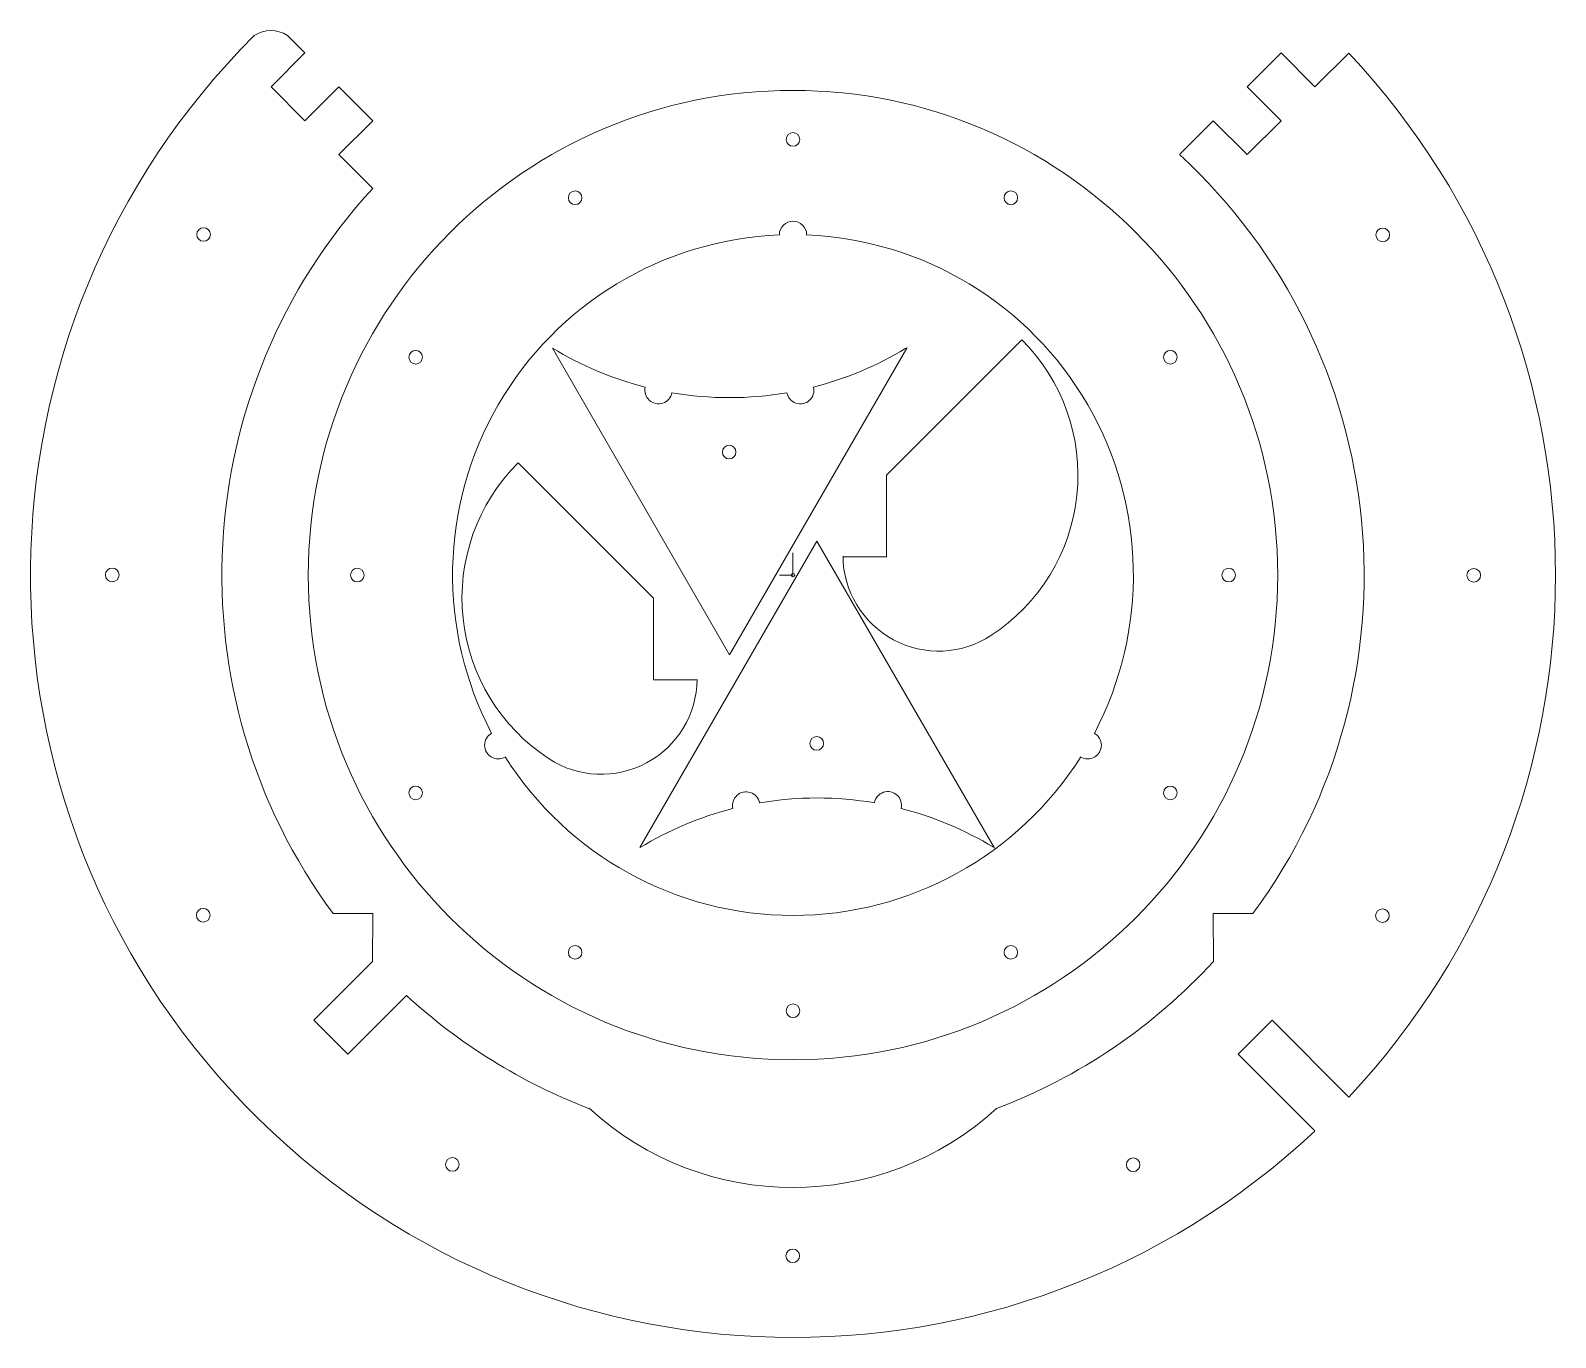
# Model space of a CAD drawing. Header units: inches. Extents: x -7 to 7, y -7 to 5.
import ezdxf

# ---------------------------------------------------------------- set-up
doc = ezdxf.new("R2010")
doc.units = ezdxf.units.IN
doc.header["$MEASUREMENT"] = 0
doc.layers.add('short', color=1, linetype='Continuous', lineweight=5, true_color=0xff0000)

msp = doc.modelspace()

# ---------------------------------------------------------------- linework, layer by layer
at = {"layer": 'short'}
for points in [[(-3.858, 3.55), (-4.17, 3.861), (-3.858, 4.172), (-4.17, 4.483), (-4.481, 4.172), (-4.792, 4.483), (-4.481, 4.794), (-4.642, 4.955)], [(5.102, 4.793), (4.792, 4.483), (4.481, 4.794), (4.17, 4.483), (4.481, 4.172), (4.17, 3.861), (3.858, 4.172), (3.553, 3.867)], [(2.102, 2.161), (0.858, 0.918), (0.858, 0.169), (0.458, 0.169)], [(-2.207, 2.084), (-0.584, -0.731), (1.046, 2.084), (1.049, 2.089)], [(-2.524, 1.031), (-1.281, -0.213), (-1.281, -0.961), (-0.88, -0.961)], [(-1.405, -2.502), (0.219, 0.312), (1.848, -2.502), (1.851, -2.507)], [(0, 0), (0, 0.203)], [(0, 0), (-0.125, 0)], [(-3.86, -3.548), (-3.858, -3.108), (-4.222, -3.108)], [(3.86, -3.548), (3.858, -3.108), (4.222, -3.108)], [(-3.548, -3.86), (-4.087, -4.398), (-4.398, -4.087), (-3.86, -3.548)], [(4.398, -4.087), (4.087, -4.398)], [(4.398, -4.087), (5.102, -4.793)], [(4.087, -4.398), (4.79, -5.104)]]:
    msp.add_lwpolyline(points, dxfattribs=at)
for centre, radius in [((0, 0), 4.45), ((0, 4), 0.0625), ((-2, 3.464), 0.0625), ((2, 3.464), 0.0625), ((-5.411, 3.127), 0.0625), ((5.414, 3.123), 0.0625), ((-3.464, 2), 0.0625), ((3.464, 2), 0.0625), ((-0.586, 1.129), 0.0625), ((-6.25, 0.002), 0.0625), ((-4, 0), 0.0625), ((0, 0), 0.0156), ((4, 0), 0.0625), ((6.25, -0.002), 0.0625), ((0.218, -1.546), 0.0625), ((-3.464, -2), 0.0625), ((3.464, -2), 0.0625), ((-5.414, -3.123), 0.0625), ((5.411, -3.127), 0.0625), ((-2, -3.464), 0.0625), ((2, -3.464), 0.0625), ((0, -4), 0.0625), ((-3.127, -5.411), 0.0625), ((3.123, -5.414), 0.0625), ((-0.002, -6.25), 0.0625)]:
    msp.add_circle(centre, radius, dxfattribs=at)
for centre, radius, start, end in [((0, 0), 7, 134.962, 313.185), ((-4.793, 4.724), 0.276, 56.8694, 123.949), ((0, 0), 7, 316.787, 403.212), ((0, 0), 5.243, 323.638, 407.418), ((0, 0), 5.243, 137.388, 216.362), ((0, 3.125), 0.125, 0, 180), ((0, 0), 3.125, 92.2906, 207.709), ((0, 0), 3.125, 332.291, 447.709), ((0.858, 0.918), 1.758, 303.041, 405.007), ((-0.584, 4.754), 3.125, 598.663, 615.686), ((-0.584, 4.754), 3.125, 284.3, 301.239), ((-1.235, 1.698), 0.125, 167.037, 348.919), ((0.067, 1.697), 0.125, 190.397, 373.619), ((-0.584, 4.754), 3.125, 260.27, 279.717), ((-1.281, -0.213), 1.758, 134.993, 236.959), ((1.338, 0.181), 0.879, 180.497, 303.041), ((-1.76, -0.95), 0.879, 236.959, 359.503), ((-2.706, -1.562), 0.125, 120, 300), ((2.706, -1.562), 0.125, 240, 420), ((0, 0), 3.125, 212.291, 327.709), ((-0.43, -2.115), 0.125, 371.081, 552.963), ((0.221, -5.171), 3.125, 80.2835, 99.7298), ((0.871, -2.113), 0.125, 346.381, 529.603), ((0.221, -5.171), 3.125, 104.314, 121.337), ((0.221, -5.171), 3.125, 58.7605, 75.7002), ((0, 0), 5.243, 290.878, 317.405), ((0, 0), 5.243, 227.408, 249.071), ((-0.001, -2.852), 2.771, 227.517, 312.412)]:
    msp.add_arc(centre, radius, start, end, dxfattribs=at)

doc.saveas('drawing.dxf')
